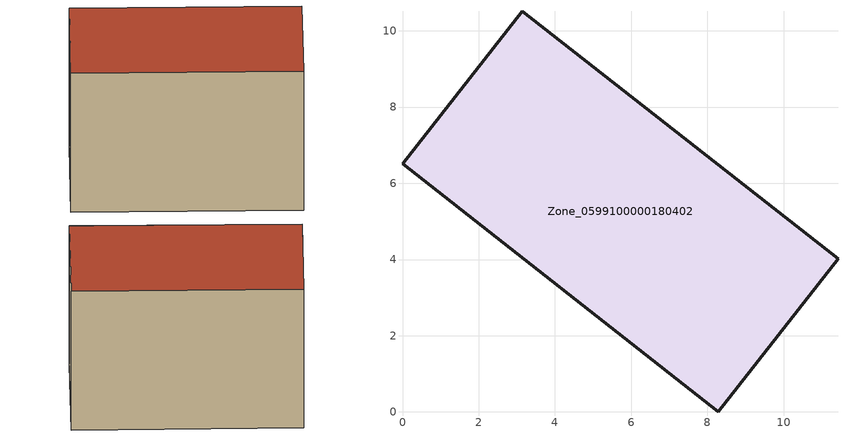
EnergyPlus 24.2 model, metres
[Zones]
Zone_0599100000180402
 floor ground (C_G): 0,6.51 3.14,10.52 11.43,4.02 8.29,0 z3.94
 wall outside (C_F): 3.14,10.52 0,6.51 8.29,0 11.43,4.02 3.14,10.52 z3.94:11.63
 roof outside (C_R): 8.29,0 11.43,4.02 3.14,10.52 0,6.51 z11.63
[BUILDING]
Pand.0599100000180402: North Axis=0; Terrain=City; Loads Convergence Tolerance Value=0.04; Temperature Convergence Tolerance Value=0.4; Solar Distribution=FullExterior; Maximum Number of Warmup Days=25; Minimum Number of Warmup Days=1
[Site:Location]
Rotterdam.The.Hague.AP_ZH_NLD Design_Conditions: Latitude=51.96; Longitude=4.45; Time Zone=1; Elevation=-4.5
[SITE:GROUNDTEMPERATURE:BUILDINGSURFACE]
18, 18, 18, 18, 18, 18, 18, 18, 18, 18, 18, 18
[MATERIAL] Thermal Absorptance=0.9; Solar Absorptance=0.7; Visible Absorptance=0.7
Name | Roughness | Thickness | Conductivity | Density | Specific Heat
G.TI.1975-1991 | MediumSmooth | 0.15 | 0.288461 | 540 | 1210
F.TI.1975-1991 | Rough | 0.3 | 0.230769 | 1920 | 840
R.TI.1975-1991 | MediumRough | 0.2 | 0.153846 | 1500 | 1000
[CONSTRUCTION]
C_G: G.TI.1975-1991
C_F: F.TI.1975-1991
C_R: R.TI.1975-1991
[ZONE]
Zone_0599100000180402: Type=1; Multiplier=1; Ceiling Height=Autocalculate; Volume=Autocalculate; Floor Area=autocalculate; Part of Total Floor Area=Yes
[ZONEINFILTRATION:DESIGNFLOWRATE]
Infil_Zone_0599100000180402: Zone or ZoneList or Space or SpaceList=Zone_0599100000180402; Schedule=AlwaysOn; Design Flow Rate Calculation Method=Flow/Area; Flow Rate per Floor Area=0.003; Constant Term Coefficient=1; Temperature Term Coefficient=0; Velocity Term Coefficient=0; Velocity Squared Term Coefficient=0
[HVACTEMPLATE:ZONE:IDEALLOADSAIRSYSTEM]
Zone_0599100000180402: Maximum Heating Supply Air Temperature=50; Minimum Cooling Supply Air Temperature=13; Maximum Heating Supply Air Humidity Ratio=0.0156; Minimum Cooling Supply Air Humidity Ratio=0.0077; Heating Limit=NoLimit; Cooling Limit=NoLimit; Dehumidification Control Type=ConstantSensibleHeatRatio; Cooling Sensible Heat Ratio=0.7; Dehumidification Setpoint=60; Humidification Control Type=None; Humidification Setpoint=30; Outdoor Air Method=None; Outdoor Air Flow Rate per Person=0.00944; Outdoor Air Flow Rate per Zone Floor Area=0; Outdoor Air Flow Rate per Zone=0; Demand Controlled Ventilation Type=None; Outdoor Air Economizer Type=NoEconomizer; Heat Recovery Type=None; Sensible Heat Recovery Effectiveness=0.7; Latent Heat Recovery Effectiveness=0.65
[ZONECONTROL:THERMOSTAT]
ThermostatControl_Zone_0599100000180402: Zone or ZoneList=Zone_0599100000180402; Control Type Schedule=DualSetpointControlType; Control 1=Thermostat_Zone_0599100000180402; Temperature Difference Between Cutout And Setpoint=0
[THERMOSTATSETPOINT:DUALSETPOINT]
Thermostat_Zone_0599100000180402: Heating Setpoint Temperature Schedule=HeatingSetpoint_Zone_0599100000180402; Cooling Setpoint Temperature Schedule=CoolingSetpoint_Zone_0599100000180402
[SCHEDULE:COMPACT]
HeatingSetpoint_Zone_0599100000180402: Through: 12/31, For: AllDays, Until: 24:00, 21
CoolingSetpoint_Zone_0599100000180402: Through: 12/31, For: AllDays, Until: 24:00, 24
DualSetpointControlType: Through: 12/31, For: AllDays, Until: 24:00, 4
AlwaysOn: Through: 12/31, For: AllDays, Until: 24:00, 1
